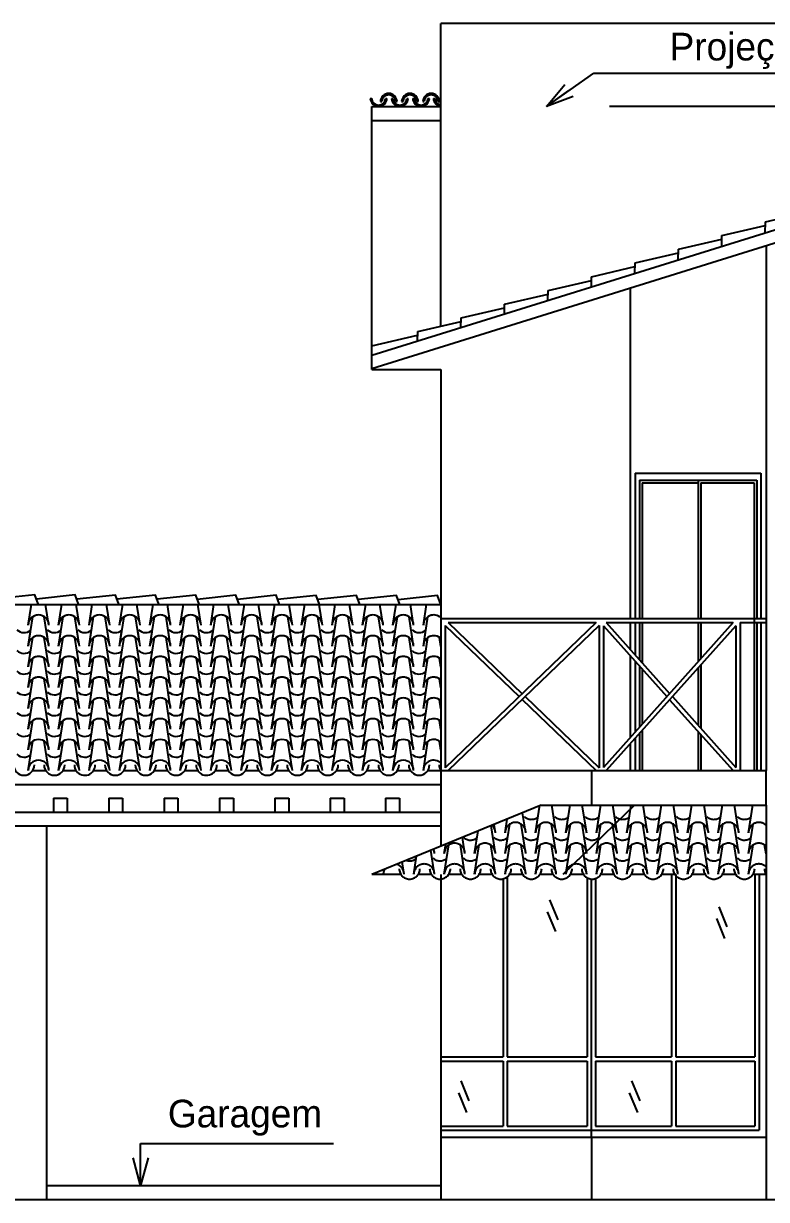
# Model space of a CAD drawing. Header units: millimetres. Extents: x 237 to 339, y 16 to 52.
# Drawn here: x 268.83 to 274.2, y 42.47 to 50.97 of the extents above; entities that cross this region are included whole.
import ezdxf

# ---------------------------------------------------------------- set-up
doc = ezdxf.new("R2010")
doc.units = ezdxf.units.MM
doc.header["$LTSCALE"] = 0.6
doc.header["$MEASUREMENT"] = 0
doc.linetypes.add('HIDDEN', pattern=[9.525, 6.35, -3.175])
for name, color, linetype in [('0.1', 1, 'Continuous'), ('0.3', 3, 'Continuous'), ('0.4', 4, 'Continuous'), ('02', 2, 'Continuous'), ('1', 1, 'Continuous'), ('AR-ALV', 5, 'Continuous'), ('AR-ALV-BXA', 1, 'Continuous'), ('AR-PRJ', 1, 'HIDDEN'), ('COBERTURA', 32, 'Continuous')]:
    doc.layers.add(name, color=color, linetype=linetype)
doc.styles.add('stylUS BT', font='stylu.ttf', dxfattribs={"width": 1.5})
doc.dimstyles.new('ARQ_100 1', dxfattribs={"dimtxt": 0.125, "dimasz": 0.2, "dimexe": 0.1, "dimexo": 0.1, "dimgap": 0.1, "dimtad": 1, "dimzin": 6, "dimtxsty": 'stylUS BT', "dimblk1": 'DOTSMALL', "dimblk2": 'DOTSMALL', "dimsah": 1, "dimcen": 0.09, "dimdle": 0.1, "dimclrd": 256, "dimclre": 256, "dimclrt": 2, "dimaunit": 1, "dimadec": 0, "dimazin": 0, "dimtfac": 1, "dimtmove": 2, "dimatfit": 3, "dimldrblk": 'OPEN30', "dimfxl": 1, "dimtolj": 1, "dimtzin": 0, "dimarcsym": 0})

# ---------------------------------------------------------------- blocks, each defined once
blk = doc.blocks.new('_DOTSMALL')
at = {"color": 0, "linetype": 'ByBlock', "const_width": 0.5}
blk.add_lwpolyline([(-0.0625, 0, 1), (0.0625, 0, 1)], format="xyb", close=True, dxfattribs=at)
blk = doc.blocks.new('_Open30')
at = {"layer": 'AR-ALV', "color": 0, "lineweight": -2}
for p, q in [((-1, 0.268), (0, 0)), ((0, 0), (-1, -0.268)), ((0, 0), (-1, 0))]:
    blk.add_line(p, q, dxfattribs=at)

msp = doc.modelspace()

# ---------------------------------------------------------------- linework, layer by layer
at = {"layer": '0.1', "lineweight": -3}
for p, q in [((264.0219, 46.7703), (271.8426, 46.7703)), ((268.8924, 45.5706), (268.9865, 45.5706)), ((269.1123, 45.5706), (269.2064, 45.5706)), ((269.3322, 45.5706), (269.4263, 45.5706)), ((269.5521, 45.5706), (269.6462, 45.5706)), ((269.772, 45.5706), (269.8662, 45.5706)), ((269.992, 45.5706), (270.0861, 45.5706)), ((270.2119, 45.5706), (270.306, 45.5706)), ((270.4318, 45.5706), (270.5259, 45.5706)), ((270.6517, 45.5706), (270.743, 45.5706)), ((270.8687, 45.5706), (270.9629, 45.5706)), ((271.0887, 45.5706), (271.1828, 45.5706)), ((271.3086, 45.5706), (271.4027, 45.5706)), ((271.5285, 45.5706), (271.6226, 45.5706)), ((271.7484, 45.5706), (271.8426, 45.5706)), ((264.0219, 45.4706), (271.8426, 45.4706))]:
    msp.add_line(p, q, dxfattribs=at)
at = {"layer": '0.3', "lineweight": -3}
for p, q in [((277.4426, 50.3751), (271.3426, 48.4751)), ((271.3426, 48.4706), (271.3426, 48.5706)), ((271.3426, 48.4706), (271.8426, 48.4706)), ((271.8426, 48.4706), (271.8426, 46.6706)), ((271.8426, 46.6706), (271.8426, 45.4706)), ((271.8426, 45.5706), (271.8426, 45.0245)), ((272.9305, 45.5706), (272.9305, 45.3206)), ((274.1926, 45.3206), (274.1926, 45.5706)), ((269.0426, 45.3706), (269.0426, 45.2706)), ((269.0426, 45.3706), (269.1426, 45.3706)), ((269.1426, 45.3706), (269.1426, 45.2706)), ((269.4426, 45.3706), (269.4426, 45.2706)), ((269.4426, 45.3706), (269.5426, 45.3706)), ((269.5426, 45.3706), (269.5426, 45.2706)), ((269.8426, 45.3706), (269.8426, 45.2706)), ((269.8426, 45.3706), (269.9426, 45.3706)), ((269.9426, 45.3706), (269.9426, 45.2706)), ((270.2426, 45.3706), (270.2426, 45.2706)), ((270.2426, 45.3706), (270.3426, 45.3706)), ((270.3426, 45.3706), (270.3426, 45.2706)), ((270.6426, 45.3706), (270.6426, 45.2706)), ((270.6426, 45.3706), (270.7426, 45.3706)), ((270.7426, 45.3706), (270.7426, 45.2706)), ((271.0426, 45.3706), (271.0426, 45.2706)), ((271.0426, 45.3706), (271.1426, 45.3706)), ((271.1426, 45.3706), (271.1426, 45.2706)), ((271.4426, 45.3706), (271.4426, 45.2706)), ((271.4426, 45.3706), (271.5426, 45.3706)), ((271.5426, 45.3706), (271.5426, 45.2706)), ((274.1926, 45.3206), (274.1926, 44.8206)), ((269.0426, 45.2706), (269.1426, 45.2706)), ((269.4426, 45.2706), (269.5426, 45.2706)), ((269.8426, 45.2706), (269.9426, 45.2706)), ((270.2426, 45.2706), (270.3426, 45.2706)), ((270.6426, 45.2706), (270.7426, 45.2706)), ((271.0426, 45.2706), (271.1426, 45.2706)), ((271.4426, 45.2706), (271.5426, 45.2706)), ((271.8426, 44.8206), (271.8426, 42.4706)), ((274.1926, 44.8206), (274.1926, 42.9206)), ((272.9305, 42.9206), (272.9305, 42.4706)), ((274.1926, 42.9206), (274.1926, 42.4706))]:
    msp.add_line(p, q, dxfattribs=at)
at = {"layer": '0.4', "lineweight": -3}
msp.add_line((262.3719, 42.4706), (275.8882, 42.4706), dxfattribs=at)
at = {"layer": '02', "lineweight": -3}
for p, q in [((274.1926, 49.3628), (274.1926, 45.5706)), ((271.8426, 46.6706), (274.1926, 46.6706)), ((272.966, 46.6406), (271.8726, 45.5914)), ((271.8726, 46.6198), (271.8726, 45.5914)), ((271.8726, 46.6198), (272.4085, 46.1056)), ((271.8943, 46.6406), (272.966, 46.6406)), ((271.8943, 46.6406), (272.4301, 46.1264)), ((272.9876, 46.6198), (271.8943, 45.5706)), ((272.9876, 46.6198), (272.9876, 45.5914)), ((273.9545, 46.6406), (273.0176, 45.5931)), ((273.0176, 46.6181), (273.0176, 45.5931)), ((273.0176, 46.6181), (273.476, 46.1056)), ((273.0378, 46.6406), (273.9545, 46.6406)), ((273.0378, 46.6406), (273.4961, 46.1281)), ((273.9746, 46.6181), (273.0378, 45.5706)), ((273.2102, 46.6406), (273.2102, 46.4477)), ((273.9746, 46.6181), (273.9746, 45.5931)), ((274.0046, 46.6406), (274.0046, 45.5706)), ((274.0046, 46.6406), (274.1926, 46.6406)), ((273.2102, 46.4027), (273.2102, 45.8084)), ((272.4301, 46.0848), (272.966, 45.5706)), ((272.4518, 46.1056), (272.9876, 45.5914)), ((273.4961, 46.0831), (273.9545, 45.5706)), ((273.5162, 46.1056), (273.9746, 45.5931)), ((273.2102, 45.7634), (273.2102, 45.5706)), ((271.8426, 45.5706), (274.1926, 45.5706)), ((271.8426, 45.5706), (274.1926, 45.5706)), ((272.5684, 45.3206), (271.3426, 44.8206)), ((272.5684, 45.3206), (274.1926, 45.3206)), ((273.2426, 45.3206), (272.7234, 44.8206)), ((265.6426, 45.2706), (271.8426, 45.2706)), ((265.8426, 45.1706), (271.8426, 45.1706)), ((268.9926, 45.1706), (268.9926, 42.4706)), ((271.5537, 44.8206), (271.3426, 44.8206)), ((271.7736, 44.8206), (271.6792, 44.8206)), ((271.9935, 44.8206), (271.8992, 44.8206)), ((272.2134, 44.8206), (272.1191, 44.8206)), ((272.4333, 44.8206), (272.339, 44.8206)), ((272.6533, 44.8206), (272.5589, 44.8206)), ((272.8732, 44.8206), (272.7788, 44.8206)), ((273.0931, 44.8206), (272.9987, 44.8206)), ((273.313, 44.8206), (273.2186, 44.8206)), ((273.5395, 44.8206), (273.4385, 44.8206)), ((273.7528, 44.8206), (273.6584, 44.8206)), ((273.9727, 44.8206), (273.8784, 44.8206)), ((274.1926, 44.8206), (274.0983, 44.8206)), ((274.1426, 44.8206), (274.1426, 42.9706)), ((272.9305, 42.9206), (272.9305, 44.7868)), ((271.8426, 42.9706), (274.1426, 42.9706)), ((271.8426, 42.9206), (274.1926, 42.9206))]:
    msp.add_line(p, q, dxfattribs=at)
at = {"layer": '1', "lineweight": -3}
for p, q in [((272.3224, 44.8025), (272.3224, 43.5006)), ((272.9005, 44.7955), (272.9005, 43.5006)), ((273.5095, 44.8206), (273.5095, 43.5006)), ((273.5395, 44.8206), (273.5395, 43.5006)), ((274.1126, 44.8206), (274.1126, 43.5006)), ((272.2924, 44.7884), (272.2924, 43.5006)), ((272.9605, 44.7907), (272.9605, 43.5006)), ((271.8426, 43.5006), (272.2924, 43.5006)), ((271.8426, 43.4706), (272.2924, 43.4706)), ((272.2924, 43.4706), (272.2924, 43.0006)), ((272.3224, 43.5006), (272.9005, 43.5006)), ((272.3224, 43.4706), (272.9005, 43.4706)), ((272.3224, 43.4706), (272.3224, 43.0006)), ((272.9005, 43.4706), (272.9005, 43.0006)), ((272.9605, 43.5006), (273.5095, 43.5006)), ((272.9605, 43.4706), (272.9605, 43.0006)), ((272.9605, 43.4706), (273.5095, 43.4706)), ((273.5095, 43.4706), (273.5095, 43.0006)), ((273.5395, 43.5006), (274.1126, 43.5006)), ((273.5395, 43.4706), (274.1126, 43.4706)), ((273.5395, 43.4706), (273.5395, 43.0006)), ((274.1126, 43.4706), (274.1126, 43.0006)), ((271.8426, 43.0006), (272.2924, 43.0006)), ((272.3224, 43.0006), (272.9005, 43.0006)), ((272.9605, 43.0006), (273.5095, 43.0006)), ((273.5395, 43.0006), (274.1126, 43.0006))]:
    msp.add_line(p, q, dxfattribs=at)
at = {"layer": 'AR-ALV-BXA', "lineweight": -3}
for p, q in [((271.8426, 48.7826), (271.8426, 50.9706)), ((277.4135, 50.9706), (271.8426, 50.9706)), ((271.3426, 48.5706), (271.3426, 50.3706)), ((271.3426, 50.2706), (271.8426, 50.2706)), ((273.2102, 49.0568), (273.2102, 46.6706)), ((273.2472, 47.7206), (273.2472, 46.6706)), ((273.2472, 47.7206), (274.1557, 47.7206)), ((274.1557, 47.7206), (274.1557, 46.6706)), ((273.2772, 47.6706), (273.2772, 46.6706)), ((273.2772, 47.6706), (274.1257, 47.6706)), ((273.2972, 47.6506), (273.7014, 47.6506)), ((273.2972, 47.6506), (273.2972, 46.6706)), ((273.7014, 47.6706), (273.7014, 46.6706)), ((273.7214, 47.6506), (273.7214, 46.6706)), ((273.7214, 47.6506), (274.1057, 47.6506)), ((274.1057, 47.6506), (274.1057, 45.5706)), ((274.1257, 47.6706), (274.1257, 46.6706)), ((274.1926, 46.6706), (274.1926, 45.5706)), ((273.2472, 46.6406), (273.2472, 46.4064)), ((273.2772, 46.6406), (273.2772, 46.3729)), ((273.2972, 46.6406), (273.2972, 46.3505)), ((273.7014, 46.6406), (273.7014, 46.3576)), ((273.7214, 46.6406), (273.7214, 46.38)), ((274.1257, 46.6406), (274.1257, 45.5706)), ((274.1557, 46.6406), (274.1557, 45.5706)), ((273.2472, 46.3614), (273.2472, 45.8497)), ((273.2772, 46.3279), (273.2772, 45.8833)), ((273.7214, 46.335), (273.7214, 45.8761)), ((273.2972, 46.3055), (273.2972, 45.9056)), ((273.7014, 46.3126), (273.7014, 45.8985)), ((273.2772, 45.8383), (273.2772, 45.5706)), ((273.2972, 45.8606), (273.2972, 45.5706)), ((273.7014, 45.8535), (273.7014, 45.5706)), ((273.7214, 45.8311), (273.7214, 45.5706)), ((273.2472, 45.8047), (273.2472, 45.5706)), ((272.6284, 44.6356), (272.6878, 44.4916)), ((272.6114, 44.5509), (272.6708, 44.4069)), ((273.8506, 44.5853), (273.91, 44.4413)), ((273.8336, 44.5006), (273.893, 44.3566)), ((271.9858, 43.3272), (272.0452, 43.1832)), ((273.2206, 43.3272), (273.28, 43.1832)), ((271.9689, 43.2424), (272.0283, 43.0984)), ((273.2036, 43.2424), (273.263, 43.0984)), ((268.9926, 42.5706), (271.8426, 42.5706))]:
    msp.add_line(p, q, dxfattribs=at)
at = {"layer": 'AR-PRJ', "lineweight": -3}
for p, q in [((276.8722, 50.3706), (271.8426, 50.3706)), ((272.5264, 45.1208), (272.5579, 45.3206)), ((272.6764, 45.1208), (272.645, 45.3206)), ((272.7463, 45.1208), (272.7778, 45.3206)), ((272.8963, 45.1208), (272.8649, 45.3206)), ((272.9662, 45.1208), (272.9977, 45.3206)), ((273.1162, 45.1208), (273.0848, 45.3206)), ((273.1861, 45.1208), (273.2176, 45.3206)), ((273.3361, 45.1208), (273.3047, 45.3206)), ((273.4061, 45.1208), (273.4375, 45.3206)), ((273.5561, 45.1208), (273.5246, 45.3206)), ((273.626, 45.1208), (273.6574, 45.3206)), ((273.776, 45.1208), (273.7445, 45.3206)), ((273.8459, 45.1208), (273.8773, 45.3206)), ((273.9959, 45.1208), (273.9644, 45.3206)), ((274.0658, 45.1208), (274.0972, 45.3206)), ((272.3065, 45.1208), (272.3221, 45.2201)), ((272.4565, 45.1208), (272.4337, 45.2656)), ((272.2366, 44.9708), (272.2049, 45.1723)), ((272.2366, 45.1208), (272.2271, 45.1813)), ((272.3065, 44.9708), (272.3399, 45.1832)), ((272.4565, 44.9708), (272.4231, 45.1832)), ((272.5264, 44.9708), (272.5598, 45.1832)), ((272.6764, 44.9708), (272.643, 45.1832)), ((272.7463, 44.9708), (272.7798, 45.1832)), ((272.8963, 44.9708), (272.8629, 45.1832)), ((272.9662, 44.9708), (272.9997, 45.1832)), ((273.1162, 44.9708), (273.0828, 45.1832)), ((273.1861, 44.9708), (273.2196, 45.1832)), ((273.3361, 44.9708), (273.3027, 45.1832)), ((273.4061, 44.9708), (273.4395, 45.1832)), ((273.5561, 44.9708), (273.5226, 45.1832)), ((273.626, 44.9708), (273.6594, 45.1832)), ((273.776, 44.9708), (273.7425, 45.1832)), ((273.8459, 44.9708), (273.8793, 45.1832)), ((273.9959, 44.9708), (273.9624, 45.1832)), ((274.0658, 44.9708), (274.0992, 45.1832)), ((272.0167, 44.9708), (271.9982, 45.088)), ((272.0866, 44.9708), (272.1124, 45.1345)), ((272.0866, 45.1208), (272.0871, 45.1242)), ((271.7968, 44.8208), (271.7694, 44.9946)), ((271.7968, 44.9708), (271.7916, 45.0037)), ((271.8667, 44.9708), (271.8774, 45.0387)), ((271.8667, 44.8208), (271.9001, 45.0332)), ((272.0167, 44.8208), (271.9832, 45.0332)), ((272.0866, 44.8208), (272.12, 45.0332)), ((272.2366, 44.8208), (272.2032, 45.0332)), ((272.3065, 44.8208), (272.3399, 45.0332)), ((272.4565, 44.8208), (272.4231, 45.0332)), ((272.5264, 44.8208), (272.5598, 45.0332)), ((272.6764, 44.8208), (272.643, 45.0332)), ((272.7463, 44.8208), (272.7798, 45.0332)), ((272.8963, 44.8208), (272.8629, 45.0332)), ((272.9662, 44.8208), (272.9997, 45.0332)), ((273.1162, 44.8208), (273.0828, 45.0332)), ((273.1861, 44.8208), (273.2196, 45.0332)), ((273.3361, 44.8208), (273.3027, 45.0332)), ((273.4061, 44.8208), (273.4395, 45.0332)), ((273.5561, 44.8208), (273.5226, 45.0332)), ((273.626, 44.8208), (273.6594, 45.0332)), ((273.776, 44.8208), (273.7425, 45.0332)), ((273.8459, 44.8208), (273.8793, 45.0332)), ((273.9959, 44.8208), (273.9624, 45.0332)), ((274.0658, 44.8208), (274.0992, 45.0332)), ((274.1926, 44.9679), (274.1824, 45.0332)), ((271.5769, 44.8208), (271.5627, 44.9103)), ((271.6468, 44.8208), (271.6676, 44.9531)), ((271.4269, 44.8208), (271.4326, 44.8573)), ((271.6794, 44.8208), (271.7735, 44.8208)), ((271.8993, 44.8208), (271.9934, 44.8208)), ((271.8993, 44.8208), (271.9934, 44.8208)), ((272.1192, 44.8208), (272.2133, 44.8208)), ((272.3391, 44.8208), (272.4332, 44.8208)), ((272.559, 44.8208), (272.6531, 44.8208)), ((272.7789, 44.8208), (272.873, 44.8208)), ((272.7789, 44.8208), (272.873, 44.8208)), ((272.9988, 44.8208), (273.093, 44.8208)), ((273.2187, 44.8208), (273.3129, 44.8208)), ((273.4387, 44.8208), (273.5328, 44.8208)), ((273.6586, 44.8208), (273.7527, 44.8208)), ((273.8785, 44.8208), (273.9726, 44.8208)), ((274.0984, 44.8208), (274.1926, 44.8208))]:
    msp.add_line(p, q, dxfattribs=at)
for centre, start, end in [((272.4961, 45.2932), 226.53687, 310.20813), ((272.716, 45.2932), 226.53687, 310.20813), ((272.9359, 45.2932), 226.53687, 310.20813), ((273.1558, 45.2932), 226.53687, 310.20813), ((273.3758, 45.2932), 226.53687, 310.20813), ((273.5957, 45.2932), 226.53687, 310.20813), ((273.8156, 45.2932), 226.53687, 310.20813), ((274.0355, 45.2932), 226.53687, 310.20813), ((272.1616, 45.1208), 0, 46.89717), ((272.3815, 45.1208), 0, 180), ((272.6014, 45.1208), 0, 180), ((272.8213, 45.1208), 0, 180), ((273.0412, 45.1208), 0, 180), ((273.2611, 45.1208), 0, 180), ((273.4811, 45.1208), 0, 180), ((273.701, 45.1208), 0, 180), ((273.9209, 45.1208), 0, 180), ((274.1408, 45.1208), 46.2697, 180), ((272.0563, 45.1432), 226.53687, 310.20813), ((272.1616, 45.1208), 177.48328, 180), ((272.2762, 45.1432), 226.53687, 310.20813), ((272.4961, 45.1432), 226.53687, 310.20813), ((272.716, 45.1432), 226.53687, 310.20813), ((272.9359, 45.1432), 226.53687, 310.20813), ((273.1558, 45.1432), 226.53687, 310.20813), ((273.3758, 45.1432), 226.53687, 310.20813), ((273.5957, 45.1432), 226.53687, 310.20813), ((273.8156, 45.1432), 226.53687, 310.20813), ((274.0355, 45.1432), 226.53687, 310.20813), ((271.7218, 44.9708), 0, 25.34316), ((271.9417, 44.9708), 0, 180), ((272.1616, 44.9708), 0, 180), ((272.3815, 44.9708), 0, 180), ((272.6014, 44.9708), 0, 180), ((272.8213, 44.9708), 0, 180), ((273.0412, 44.9708), 0, 180), ((273.2611, 44.9708), 0, 180), ((273.4811, 44.9708), 0, 180), ((273.701, 44.9708), 0, 180), ((273.9209, 44.9708), 0, 180), ((274.1408, 44.9708), 46.2697, 180), ((271.5019, 44.8208), 0, 75.26769), ((271.6165, 44.9932), 250.98113, 310.20813), ((271.7218, 44.8208), 0, 180), ((271.8364, 44.9932), 226.53687, 310.20813), ((271.9417, 44.8208), 0, 180), ((272.0563, 44.9932), 226.53687, 310.20813), ((272.1616, 44.8208), 0, 180), ((272.2762, 44.9932), 226.53687, 310.20813), ((272.3815, 44.8208), 0, 180), ((272.4961, 44.9932), 226.53687, 310.20813), ((272.6014, 44.8208), 0, 180), ((272.716, 44.9932), 226.53687, 310.20813), ((272.8213, 44.8208), 0, 180), ((272.9359, 44.9932), 226.53687, 310.20813), ((273.0412, 44.8208), 0, 180), ((273.1558, 44.9932), 226.53687, 310.20813), ((273.2611, 44.8208), 0, 180), ((273.3758, 44.9932), 226.53687, 310.20813), ((273.4811, 44.8208), 0, 180), ((273.5957, 44.9932), 226.53687, 310.20813), ((273.701, 44.8208), 0, 180), ((273.8156, 44.9932), 226.53687, 310.20813), ((273.9209, 44.8208), 0, 180), ((274.0355, 44.9932), 226.53687, 310.20813), ((274.1408, 44.8208), 46.2697, 180), ((271.5019, 44.8208), 149.11277, 180.14516), ((271.6165, 44.8616), 180, 0), ((271.8364, 44.8616), 180, 0), ((272.0563, 44.8616), 180, 0), ((272.2762, 44.8616), 180, 0), ((272.4961, 44.8616), 180, 0), ((272.716, 44.8616), 180, 0), ((272.9359, 44.8616), 180, 0), ((273.1558, 44.8616), 180, 0), ((273.3758, 44.8616), 180, 0), ((273.5957, 44.8616), 180, 0), ((273.8156, 44.8616), 180, 0), ((274.0355, 44.8616), 180, 0), ((274.2554, 44.8616), 180, 213.17574)]:
    msp.add_arc(centre, 0.075, start, end, dxfattribs=at)
at = {"layer": 'COBERTURA', "lineweight": -3}
for p, q in [((271.3325, 50.4294), (271.3425, 50.4294)), ((277.4426, 50.4706), (271.3426, 48.5706)), ((271.4057, 50.406), (271.4157, 50.406)), ((271.4425, 50.4296), (271.4525, 50.4296)), ((271.4859, 50.4294), (271.4959, 50.4294)), ((271.5157, 50.4058), (271.5257, 50.4058)), ((271.559, 50.406), (271.569, 50.406)), ((271.5959, 50.4296), (271.6059, 50.4296)), ((271.6392, 50.4294), (271.6492, 50.4294)), ((271.669, 50.4058), (271.679, 50.4058)), ((271.7123, 50.406), (271.7223, 50.406)), ((271.7492, 50.4296), (271.7592, 50.4296)), ((271.7892, 50.4294), (271.7992, 50.4294)), ((271.8223, 50.4058), (271.8323, 50.4058)), ((271.3426, 50.3706), (271.8426, 50.3706)), ((274.1879, 49.5371), (274.5016, 49.6101)), ((273.8738, 49.4379), (274.1875, 49.5109)), ((274.1866, 49.4564), (274.1879, 49.5371)), ((273.5597, 49.3387), (273.8734, 49.4117)), ((273.8725, 49.3586), (273.8738, 49.4379)), ((273.2456, 49.2396), (273.5593, 49.3125)), ((273.5584, 49.2607), (273.5597, 49.3387)), ((273.2443, 49.1629), (273.2456, 49.2396)), ((273.5585, 49.2689), (273.5585, 49.2689)), ((272.9303, 49.0705), (272.9315, 49.1404)), ((272.9315, 49.1404), (273.2452, 49.2133)), ((272.6174, 49.0412), (272.9311, 49.1142)), ((272.9303, 49.0705), (272.9303, 49.0705)), ((272.3033, 48.942), (272.617, 49.015)), ((272.6162, 48.9713), (272.6174, 49.0412)), ((271.9892, 48.8428), (272.3029, 48.9158)), ((272.3021, 48.8721), (272.3033, 48.942)), ((271.6751, 48.7436), (271.9888, 48.8166)), ((271.988, 48.7729), (271.9892, 48.8428)), ((272.3021, 48.8721), (272.3021, 48.8721)), ((271.3438, 48.6404), (271.6747, 48.7174)), ((271.6739, 48.6738), (271.6751, 48.7436)), ((271.3426, 48.5706), (271.3438, 48.6404)), ((271.6739, 48.6738), (271.6739, 48.6738)), ((271.3426, 48.5706), (271.3426, 48.5706)), ((268.8598, 46.6206), (268.8834, 46.7703)), ((269.0098, 46.6206), (268.9862, 46.7703)), ((269.0797, 46.6206), (269.1033, 46.7703)), ((269.2297, 46.6206), (269.2061, 46.7703)), ((269.2996, 46.6206), (269.3232, 46.7703)), ((269.4496, 46.6206), (269.426, 46.7703)), ((269.5195, 46.6206), (269.5431, 46.7703)), ((269.6695, 46.6206), (269.646, 46.7703)), ((269.7394, 46.6206), (269.763, 46.7703)), ((269.8894, 46.6206), (269.8659, 46.7703)), ((269.9594, 46.6206), (269.9829, 46.7703)), ((270.1094, 46.6206), (270.0858, 46.7703)), ((270.1793, 46.6206), (270.2028, 46.7703)), ((270.3293, 46.6206), (270.3057, 46.7703)), ((270.3992, 46.6206), (270.4227, 46.7703)), ((270.5492, 46.6206), (270.5256, 46.7703)), ((270.6191, 46.6206), (270.6427, 46.7703)), ((270.7691, 46.6206), (270.7455, 46.7703)), ((270.8361, 46.6206), (270.8597, 46.7703)), ((270.9861, 46.6206), (270.9626, 46.7703)), ((271.0561, 46.6206), (271.0796, 46.7703)), ((271.2061, 46.6206), (271.1825, 46.7703)), ((271.276, 46.6206), (271.2995, 46.7703)), ((271.426, 46.6206), (271.4024, 46.7703)), ((271.4959, 46.6206), (271.5194, 46.7703)), ((271.6459, 46.6206), (271.6223, 46.7703)), ((271.7158, 46.6206), (271.7394, 46.7703)), ((268.8598, 46.4706), (268.8932, 46.683)), ((269.0098, 46.4706), (268.9764, 46.683)), ((269.0797, 46.4706), (269.1131, 46.683)), ((269.2297, 46.4706), (269.1963, 46.683)), ((269.2996, 46.4706), (269.333, 46.683)), ((269.4496, 46.4706), (269.4162, 46.683)), ((269.5195, 46.4706), (269.553, 46.683)), ((269.6695, 46.4706), (269.6361, 46.683)), ((269.7394, 46.4706), (269.7729, 46.683)), ((269.8894, 46.4706), (269.856, 46.683)), ((269.9594, 46.4706), (269.9928, 46.683)), ((270.1094, 46.4706), (270.0759, 46.683)), ((270.1793, 46.4706), (270.2127, 46.683)), ((270.3293, 46.4706), (270.2958, 46.683)), ((270.3992, 46.4706), (270.4326, 46.683)), ((270.5492, 46.4706), (270.5157, 46.683)), ((270.6191, 46.4706), (270.6525, 46.683)), ((270.7691, 46.4706), (270.7357, 46.683)), ((270.8361, 46.4706), (270.8696, 46.683)), ((270.9861, 46.4706), (270.9527, 46.683)), ((271.0561, 46.4706), (271.0895, 46.683)), ((271.2061, 46.4706), (271.1726, 46.683)), ((271.276, 46.4706), (271.3094, 46.683)), ((271.426, 46.4706), (271.3925, 46.683)), ((271.4959, 46.4706), (271.5293, 46.683)), ((271.6459, 46.4706), (271.6124, 46.683)), ((271.7158, 46.4706), (271.7492, 46.683)), ((268.8598, 46.4706), (268.8755, 46.5706)), ((268.8598, 46.3206), (268.8932, 46.533)), ((269.0098, 46.3206), (268.9764, 46.533)), ((269.0098, 46.4706), (268.9941, 46.5706)), ((269.0797, 46.4706), (269.0954, 46.5706)), ((269.0797, 46.3206), (269.1131, 46.533)), ((269.2297, 46.3206), (269.1963, 46.533)), ((269.2297, 46.4706), (269.214, 46.5706)), ((269.2996, 46.4706), (269.3154, 46.5706)), ((269.2996, 46.3206), (269.333, 46.533)), ((269.4496, 46.3206), (269.4162, 46.533)), ((269.4496, 46.4706), (269.4339, 46.5706)), ((269.5195, 46.4706), (269.5353, 46.5706)), ((269.5195, 46.3206), (269.553, 46.533)), ((269.6695, 46.3206), (269.6361, 46.533)), ((269.6695, 46.4706), (269.6538, 46.5706)), ((269.7394, 46.4706), (269.7552, 46.5706)), ((269.7394, 46.3206), (269.7729, 46.533)), ((269.8894, 46.3206), (269.856, 46.533)), ((269.8894, 46.4706), (269.8737, 46.5706)), ((269.9594, 46.4706), (269.9751, 46.5706)), ((269.9594, 46.3206), (269.9928, 46.533)), ((270.1094, 46.3206), (270.0759, 46.533)), ((270.1094, 46.4706), (270.0936, 46.5706)), ((270.1793, 46.4706), (270.195, 46.5706)), ((270.1793, 46.3206), (270.2127, 46.533)), ((270.3293, 46.3206), (270.2958, 46.533)), ((270.3293, 46.4706), (270.3135, 46.5706)), ((270.3992, 46.4706), (270.4149, 46.5706)), ((270.3992, 46.3206), (270.4326, 46.533)), ((270.5492, 46.3206), (270.5157, 46.533)), ((270.5492, 46.4706), (270.5334, 46.5706)), ((270.6191, 46.4706), (270.6348, 46.5706)), ((270.6191, 46.3206), (270.6525, 46.533)), ((270.7691, 46.3206), (270.7357, 46.533)), ((270.7691, 46.4706), (270.7533, 46.5706)), ((270.8361, 46.4706), (270.8519, 46.5706)), ((270.8361, 46.3206), (270.8696, 46.533)), ((270.9861, 46.3206), (270.9527, 46.533)), ((270.9861, 46.4706), (270.9704, 46.5706)), ((271.0561, 46.4706), (271.0718, 46.5706)), ((271.0561, 46.3206), (271.0895, 46.533)), ((271.2061, 46.3206), (271.1726, 46.533)), ((271.2061, 46.4706), (271.1903, 46.5706)), ((271.276, 46.4706), (271.2917, 46.5706)), ((271.276, 46.3206), (271.3094, 46.533)), ((271.426, 46.3206), (271.3925, 46.533)), ((271.426, 46.4706), (271.4102, 46.5706)), ((271.4959, 46.4706), (271.5116, 46.5706)), ((271.4959, 46.3206), (271.5293, 46.533)), ((271.6459, 46.3206), (271.6124, 46.533)), ((271.6459, 46.4706), (271.6301, 46.5706)), ((271.7158, 46.4706), (271.7315, 46.5706)), ((271.7158, 46.3206), (271.7492, 46.533)), ((271.8426, 46.4677), (271.8324, 46.533)), ((268.8598, 46.1706), (268.8932, 46.383)), ((269.0098, 46.1706), (268.9764, 46.383)), ((269.0797, 46.1706), (269.1131, 46.383)), ((269.2297, 46.1706), (269.1963, 46.383)), ((269.2996, 46.1706), (269.333, 46.383)), ((269.4496, 46.1706), (269.4162, 46.383)), ((269.5195, 46.1706), (269.553, 46.383)), ((269.6695, 46.1706), (269.6361, 46.383)), ((269.7394, 46.1706), (269.7729, 46.383)), ((269.8894, 46.1706), (269.856, 46.383)), ((269.9594, 46.1706), (269.9928, 46.383)), ((270.1094, 46.1706), (270.0759, 46.383)), ((270.1793, 46.1706), (270.2127, 46.383)), ((270.3293, 46.1706), (270.2958, 46.383)), ((270.3992, 46.1706), (270.4326, 46.383)), ((270.5492, 46.1706), (270.5157, 46.383)), ((270.6191, 46.1706), (270.6525, 46.383)), ((270.7691, 46.1706), (270.7357, 46.383)), ((270.8361, 46.1706), (270.8696, 46.383)), ((270.9861, 46.1706), (270.9527, 46.383)), ((271.0561, 46.1706), (271.0895, 46.383)), ((271.2061, 46.1706), (271.1726, 46.383)), ((271.276, 46.1706), (271.3094, 46.383)), ((271.426, 46.1706), (271.3925, 46.383)), ((271.4959, 46.1706), (271.5293, 46.383)), ((271.6459, 46.1706), (271.6124, 46.383)), ((271.7158, 46.1706), (271.7492, 46.383)), ((271.8426, 46.3177), (271.8324, 46.383)), ((268.8598, 46.0206), (268.8932, 46.233)), ((269.0098, 46.0206), (268.9764, 46.233)), ((269.0797, 46.0206), (269.1131, 46.233)), ((269.2297, 46.0206), (269.1963, 46.233)), ((269.2996, 46.0206), (269.333, 46.233)), ((269.4496, 46.0206), (269.4162, 46.233)), ((269.5195, 46.0206), (269.553, 46.233)), ((269.6695, 46.0206), (269.6361, 46.233)), ((269.7394, 46.0206), (269.7729, 46.233)), ((269.8894, 46.0206), (269.856, 46.233)), ((269.9594, 46.0206), (269.9928, 46.233)), ((270.1094, 46.0206), (270.0759, 46.233)), ((270.1793, 46.0206), (270.2127, 46.233)), ((270.3293, 46.0206), (270.2958, 46.233)), ((270.3992, 46.0206), (270.4326, 46.233)), ((270.5492, 46.0206), (270.5157, 46.233)), ((270.6191, 46.0206), (270.6525, 46.233)), ((270.7691, 46.0206), (270.7357, 46.233)), ((270.8361, 46.0206), (270.8696, 46.233)), ((270.9861, 46.0206), (270.9527, 46.233)), ((271.0561, 46.0206), (271.0895, 46.233)), ((271.2061, 46.0206), (271.1726, 46.233)), ((271.276, 46.0206), (271.3094, 46.233)), ((271.426, 46.0206), (271.3925, 46.233)), ((271.4959, 46.0206), (271.5293, 46.233)), ((271.6459, 46.0206), (271.6124, 46.233)), ((271.7158, 46.0206), (271.7492, 46.233)), ((271.8426, 46.1677), (271.8324, 46.233)), ((268.8598, 45.8706), (268.8932, 46.083)), ((269.0098, 45.8706), (268.9764, 46.083)), ((269.0797, 45.8706), (269.1131, 46.083)), ((269.2297, 45.8706), (269.1963, 46.083)), ((269.2996, 45.8706), (269.333, 46.083)), ((269.4496, 45.8706), (269.4162, 46.083)), ((269.5195, 45.8706), (269.553, 46.083)), ((269.6695, 45.8706), (269.6361, 46.083)), ((269.7394, 45.8706), (269.7729, 46.083)), ((269.8894, 45.8706), (269.856, 46.083)), ((269.9594, 45.8706), (269.9928, 46.083)), ((270.1094, 45.8706), (270.0759, 46.083)), ((270.1793, 45.8706), (270.2127, 46.083)), ((270.3293, 45.8706), (270.2958, 46.083)), ((270.3992, 45.8706), (270.4326, 46.083)), ((270.5492, 45.8706), (270.5157, 46.083)), ((270.6191, 45.8706), (270.6525, 46.083)), ((270.7691, 45.8706), (270.7357, 46.083)), ((270.8361, 45.8706), (270.8696, 46.083)), ((270.9861, 45.8706), (270.9527, 46.083)), ((271.0561, 45.8706), (271.0895, 46.083)), ((271.2061, 45.8706), (271.1726, 46.083)), ((271.276, 45.8706), (271.3094, 46.083)), ((271.426, 45.8706), (271.3925, 46.083)), ((271.4959, 45.8706), (271.5293, 46.083)), ((271.6459, 45.8706), (271.6124, 46.083)), ((271.7158, 45.8706), (271.7492, 46.083)), ((271.8426, 46.0177), (271.8324, 46.083)), ((268.8598, 45.7206), (268.8932, 45.933)), ((269.0098, 45.7206), (268.9764, 45.933)), ((269.0797, 45.7206), (269.1131, 45.933)), ((269.2297, 45.7206), (269.1963, 45.933)), ((269.2996, 45.7206), (269.333, 45.933)), ((269.4496, 45.7206), (269.4162, 45.933)), ((269.5195, 45.7206), (269.553, 45.933)), ((269.6695, 45.7206), (269.6361, 45.933)), ((269.7394, 45.7206), (269.7729, 45.933)), ((269.8894, 45.7206), (269.856, 45.933)), ((269.9594, 45.7206), (269.9928, 45.933)), ((270.1094, 45.7206), (270.0759, 45.933)), ((270.1793, 45.7206), (270.2127, 45.933)), ((270.3293, 45.7206), (270.2958, 45.933)), ((270.3992, 45.7206), (270.4326, 45.933)), ((270.5492, 45.7206), (270.5157, 45.933)), ((270.6191, 45.7206), (270.6525, 45.933)), ((270.7691, 45.7206), (270.7357, 45.933)), ((270.8361, 45.7206), (270.8696, 45.933)), ((270.9861, 45.7206), (270.9527, 45.933)), ((271.0561, 45.7206), (271.0895, 45.933)), ((271.2061, 45.7206), (271.1726, 45.933)), ((271.276, 45.7206), (271.3094, 45.933)), ((271.426, 45.7206), (271.3925, 45.933)), ((271.4959, 45.7206), (271.5293, 45.933)), ((271.6459, 45.7206), (271.6124, 45.933)), ((271.7158, 45.7206), (271.7492, 45.933)), ((271.8426, 45.8677), (271.8324, 45.933)), ((268.8598, 45.5706), (268.8932, 45.783)), ((269.0098, 45.5706), (268.9764, 45.783)), ((269.0797, 45.5706), (269.1131, 45.783)), ((269.2297, 45.5706), (269.1963, 45.783)), ((269.2996, 45.5706), (269.333, 45.783)), ((269.4496, 45.5706), (269.4162, 45.783)), ((269.5195, 45.5706), (269.553, 45.783)), ((269.6695, 45.5706), (269.6361, 45.783)), ((269.7394, 45.5706), (269.7729, 45.783)), ((269.8894, 45.5706), (269.856, 45.783)), ((269.9594, 45.5706), (269.9928, 45.783)), ((270.1094, 45.5706), (270.0759, 45.783)), ((270.1793, 45.5706), (270.2127, 45.783)), ((270.3293, 45.5706), (270.2958, 45.783)), ((270.3992, 45.5706), (270.4326, 45.783)), ((270.5492, 45.5706), (270.5157, 45.783)), ((270.6191, 45.5706), (270.6525, 45.783)), ((270.7691, 45.5706), (270.7357, 45.783)), ((270.8361, 45.5706), (270.8696, 45.783)), ((270.9861, 45.5706), (270.9527, 45.783)), ((271.0561, 45.5706), (271.0895, 45.783)), ((271.2061, 45.5706), (271.1726, 45.783)), ((271.276, 45.5706), (271.3094, 45.783)), ((271.426, 45.5706), (271.3925, 45.783)), ((271.4959, 45.5706), (271.5293, 45.783)), ((271.6459, 45.5706), (271.6124, 45.783)), ((271.7158, 45.5706), (271.7492, 45.783)), ((271.8426, 45.7177), (271.8324, 45.783))]:
    msp.add_line(p, q, dxfattribs=at)
for points in [[(268.9331, 46.7753), (268.9331, 46.7753), (268.9091, 46.8409), (268.6298, 46.8112)], [(269.2236, 46.7747), (269.2236, 46.7747), (269.1995, 46.8403), (268.9202, 46.8106)], [(269.514, 46.7742), (269.514, 46.7742), (269.49, 46.8398), (269.2106, 46.8101)], [(269.8044, 46.7736), (269.8044, 46.7736), (269.7804, 46.8392), (269.5011, 46.8095)], [(270.0949, 46.7731), (270.0949, 46.7731), (270.0708, 46.8387), (269.7915, 46.809)], [(270.3853, 46.7725), (270.3853, 46.7725), (270.3613, 46.8381), (270.0819, 46.8084)], [(270.6757, 46.772), (270.6757, 46.772), (270.6517, 46.8376), (270.3724, 46.8079)], [(270.9662, 46.7714), (270.9662, 46.7714), (270.9421, 46.837), (270.6628, 46.8073)], [(271.2566, 46.7709), (271.2566, 46.7709), (271.2326, 46.8365), (270.9532, 46.8068)], [(271.547, 46.7703), (271.547, 46.7703), (271.523, 46.8359), (271.2437, 46.8062)], [(271.8426, 46.7703), (271.8426, 46.7703), (271.8186, 46.8359), (271.5341, 46.8057)]]:
    msp.add_lwpolyline(points, dxfattribs=at)
for centre, radius, start, end in [((271.3925, 50.4306), 0.06, 181.11622, 358.88378), ((271.3925, 50.4306), 0.05, 181.33945, 358.88378), ((271.4657, 50.4048), 0.06, 1.11622, 178.88378), ((271.4657, 50.4048), 0.05, 1.11622, 178.66055), ((271.5459, 50.4306), 0.06, 181.11622, 358.88378), ((271.5459, 50.4306), 0.05, 181.33945, 358.88378), ((271.619, 50.4048), 0.06, 1.11622, 178.88378), ((271.619, 50.4048), 0.05, 1.11622, 178.66055), ((271.6992, 50.4306), 0.06, 181.11622, 358.88378), ((271.6992, 50.4306), 0.05, 181.33945, 358.88378), ((271.7723, 50.4048), 0.06, 1.11622, 178.88378), ((271.7723, 50.4048), 0.05, 1.11622, 178.66055), ((271.8492, 50.4306), 0.06, 181.11622, 263.71829), ((271.8492, 50.4306), 0.05, 181.33945, 262.45555), ((268.9348, 46.6206), 0.075, 0, 180), ((268.9348, 46.6206), 0.075, 56.34304, 123.65696), ((269.1547, 46.6206), 0.075, 0, 180), ((269.1547, 46.6206), 0.075, 56.34304, 123.65696), ((269.3746, 46.6206), 0.075, 0, 180), ((269.3746, 46.6206), 0.075, 56.34304, 123.65696), ((269.5945, 46.6206), 0.075, 0, 180), ((269.5945, 46.6206), 0.075, 56.34304, 123.65696), ((269.8144, 46.6206), 0.075, 0, 180), ((269.8144, 46.6206), 0.075, 56.34304, 123.65696), ((270.0344, 46.6206), 0.075, 0, 180), ((270.0344, 46.6206), 0.075, 56.34304, 123.65696), ((270.2543, 46.6206), 0.075, 0, 180), ((270.2543, 46.6206), 0.075, 56.34304, 123.65696), ((270.4742, 46.6206), 0.075, 0, 180), ((270.4742, 46.6206), 0.075, 56.34304, 123.65696), ((270.6941, 46.6206), 0.075, 0, 180), ((270.6941, 46.6206), 0.075, 56.34304, 123.65696), ((270.9111, 46.6206), 0.075, 0, 180), ((270.9111, 46.6206), 0.075, 56.34304, 123.65696), ((271.1311, 46.6206), 0.075, 0, 180), ((271.1311, 46.6206), 0.075, 56.34304, 123.65696), ((271.351, 46.6206), 0.075, 0, 180), ((271.351, 46.6206), 0.075, 56.34304, 123.65696), ((271.5709, 46.6206), 0.075, 0, 180), ((271.5709, 46.6206), 0.075, 56.34304, 123.65696), ((271.7908, 46.6206), 0.075, 46.2697, 180), ((271.7908, 46.6206), 0.075, 56.34304, 123.65696), ((268.8295, 46.643), 0.075, 226.53687, 310.20813), ((269.0494, 46.643), 0.075, 226.53687, 310.20813), ((269.2693, 46.643), 0.075, 226.53687, 310.20813), ((269.4892, 46.643), 0.075, 226.53687, 310.20813), ((269.7091, 46.643), 0.075, 226.53687, 310.20813), ((269.9291, 46.643), 0.075, 226.53687, 310.20813), ((270.149, 46.643), 0.075, 226.53687, 310.20813), ((270.149, 46.643), 0.075, 226.53687, 310.20813), ((270.3689, 46.643), 0.075, 226.53687, 310.20813), ((270.5888, 46.643), 0.075, 226.53687, 310.20813), ((270.8058, 46.643), 0.075, 226.53687, 310.20813), ((271.0258, 46.643), 0.075, 226.53687, 310.20813), ((271.2457, 46.643), 0.075, 226.53687, 310.20813), ((271.4656, 46.643), 0.075, 226.53687, 310.20813), ((271.6855, 46.643), 0.075, 226.53687, 310.20813), ((268.9348, 46.4706), 0.075, 0, 180), ((268.9348, 46.4706), 0.075, 56.34304, 123.65696), ((269.1547, 46.4706), 0.075, 0, 180), ((269.1547, 46.4706), 0.075, 56.34304, 123.65696), ((269.3746, 46.4706), 0.075, 0, 180), ((269.3746, 46.4706), 0.075, 56.34304, 123.65696), ((269.5945, 46.4706), 0.075, 0, 180), ((269.5945, 46.4706), 0.075, 56.34304, 123.65696), ((269.8144, 46.4706), 0.075, 0, 180), ((269.8144, 46.4706), 0.075, 56.34304, 123.65696), ((270.0344, 46.4706), 0.075, 0, 180), ((270.0344, 46.4706), 0.075, 56.34304, 123.65696), ((270.2543, 46.4706), 0.075, 0, 180), ((270.2543, 46.4706), 0.075, 0, 180), ((270.2543, 46.4706), 0.075, 56.34304, 123.65696), ((270.2543, 46.4706), 0.075, 56.34304, 123.65696), ((270.4742, 46.4706), 0.075, 0, 180), ((270.4742, 46.4706), 0.075, 56.34304, 123.65696), ((270.4742, 46.4706), 0.075, 56.34304, 123.65696), ((270.6941, 46.4706), 0.075, 0, 180), ((270.6941, 46.4706), 0.075, 56.34304, 123.65696), ((270.9111, 46.4706), 0.075, 0, 180), ((270.9111, 46.4706), 0.075, 56.34304, 123.65696), ((271.1311, 46.4706), 0.075, 0, 180), ((271.1311, 46.4706), 0.075, 56.34304, 123.65696), ((271.351, 46.4706), 0.075, 0, 180), ((271.351, 46.4706), 0.075, 56.34304, 123.65696), ((271.351, 46.4706), 0.075, 56.34304, 123.65696), ((271.5709, 46.4706), 0.075, 0, 180), ((271.5709, 46.4706), 0.075, 56.34304, 123.65696), ((271.5709, 46.4706), 0.075, 56.34304, 123.65696), ((271.7908, 46.4706), 0.075, 46.2697, 180), ((271.7908, 46.4706), 0.075, 56.34304, 123.65696), ((271.7908, 46.4706), 0.075, 56.34304, 123.65696), ((268.8295, 46.493), 0.075, 226.53687, 310.20813), ((269.0494, 46.493), 0.075, 226.53687, 310.20813), ((269.2693, 46.493), 0.075, 226.53687, 310.20813), ((269.4892, 46.493), 0.075, 226.53687, 310.20813), ((269.7091, 46.493), 0.075, 226.53687, 310.20813), ((269.9291, 46.493), 0.075, 226.53687, 310.20813), ((270.149, 46.493), 0.075, 226.53687, 310.20813), ((270.3689, 46.493), 0.075, 226.53687, 310.20813), ((270.5888, 46.493), 0.075, 226.53687, 310.20813), ((270.8058, 46.493), 0.075, 226.53687, 310.20813), ((271.0258, 46.493), 0.075, 226.53687, 310.20813), ((271.2457, 46.493), 0.075, 226.53687, 310.20813), ((271.4656, 46.493), 0.075, 226.53687, 310.20813), ((271.6855, 46.493), 0.075, 226.53687, 310.20813), ((268.9348, 46.3206), 0.075, 0, 180), ((268.9348, 46.3206), 0.075, 56.34304, 123.65696), ((269.1547, 46.3206), 0.075, 0, 180), ((269.1547, 46.3206), 0.075, 56.34304, 123.65696), ((269.3746, 46.3206), 0.075, 0, 180), ((269.3746, 46.3206), 0.075, 56.34304, 123.65696), ((269.5945, 46.3206), 0.075, 0, 180), ((269.5945, 46.3206), 0.075, 56.34304, 123.65696), ((269.8144, 46.3206), 0.075, 0, 180), ((269.8144, 46.3206), 0.075, 56.34304, 123.65696), ((270.0344, 46.3206), 0.075, 0, 180), ((270.0344, 46.3206), 0.075, 56.34304, 123.65696), ((270.2543, 46.3206), 0.075, 0, 180), ((270.2543, 46.3206), 0.075, 56.34304, 123.65696), ((270.4742, 46.3206), 0.075, 0, 180), ((270.4742, 46.3206), 0.075, 56.34304, 123.65696), ((270.6941, 46.3206), 0.075, 0, 180), ((270.6941, 46.3206), 0.075, 56.34304, 123.65696), ((270.9111, 46.3206), 0.075, 0, 180), ((270.9111, 46.3206), 0.075, 56.34304, 123.65696), ((271.1311, 46.3206), 0.075, 0, 180), ((271.1311, 46.3206), 0.075, 56.34304, 123.65696), ((271.351, 46.3206), 0.075, 0, 180), ((271.351, 46.3206), 0.075, 56.34304, 123.65696), ((271.5709, 46.3206), 0.075, 0, 180), ((271.5709, 46.3206), 0.075, 56.34304, 123.65696), ((271.7908, 46.3206), 0.075, 46.2697, 180), ((271.7908, 46.3206), 0.075, 56.34304, 123.65696), ((268.8295, 46.343), 0.075, 226.53687, 310.20813), ((268.9348, 46.1706), 0.075, 0, 180), ((268.9348, 46.1706), 0.075, 56.34304, 123.65696), ((269.0494, 46.343), 0.075, 226.53687, 310.20813), ((269.1547, 46.1706), 0.075, 0, 180), ((269.1547, 46.1706), 0.075, 56.34304, 123.65696), ((269.2693, 46.343), 0.075, 226.53687, 310.20813), ((269.3746, 46.1706), 0.075, 0, 180), ((269.3746, 46.1706), 0.075, 56.34304, 123.65696), ((269.4892, 46.343), 0.075, 226.53687, 310.20813), ((269.5945, 46.1706), 0.075, 0, 180), ((269.5945, 46.1706), 0.075, 56.34304, 123.65696), ((269.7091, 46.343), 0.075, 226.53687, 310.20813), ((269.8144, 46.1706), 0.075, 0, 180), ((269.8144, 46.1706), 0.075, 56.34304, 123.65696), ((269.9291, 46.343), 0.075, 226.53687, 310.20813), ((270.0344, 46.1706), 0.075, 0, 180), ((270.0344, 46.1706), 0.075, 56.34304, 123.65696), ((270.149, 46.343), 0.075, 226.53687, 310.20813), ((270.2543, 46.1706), 0.075, 0, 180), ((270.2543, 46.1706), 0.075, 56.34304, 123.65696), ((270.3689, 46.343), 0.075, 226.53687, 310.20813), ((270.4742, 46.1706), 0.075, 0, 180), ((270.4742, 46.1706), 0.075, 56.34304, 123.65696), ((270.5888, 46.343), 0.075, 226.53687, 310.20813), ((270.6941, 46.1706), 0.075, 0, 180), ((270.6941, 46.1706), 0.075, 56.34304, 123.65696), ((270.8058, 46.343), 0.075, 226.53687, 310.20813), ((270.9111, 46.1706), 0.075, 0, 180), ((270.9111, 46.1706), 0.075, 56.34304, 123.65696), ((271.0258, 46.343), 0.075, 226.53687, 310.20813), ((271.1311, 46.1706), 0.075, 0, 180), ((271.1311, 46.1706), 0.075, 56.34304, 123.65696), ((271.2457, 46.343), 0.075, 226.53687, 310.20813), ((271.351, 46.1706), 0.075, 0, 180), ((271.351, 46.1706), 0.075, 56.34304, 123.65696), ((271.4656, 46.343), 0.075, 226.53687, 310.20813), ((271.5709, 46.1706), 0.075, 0, 180), ((271.5709, 46.1706), 0.075, 56.34304, 123.65696), ((271.6855, 46.343), 0.075, 226.53687, 310.20813), ((271.7908, 46.1706), 0.075, 46.2697, 180), ((271.7908, 46.1706), 0.075, 56.34304, 123.65696), ((268.8295, 46.193), 0.075, 226.53687, 310.20813), ((268.9348, 46.0206), 0.075, 0, 180), ((268.9348, 46.0206), 0.075, 56.34304, 123.65696), ((269.0494, 46.193), 0.075, 226.53687, 310.20813), ((269.1547, 46.0206), 0.075, 0, 180), ((269.1547, 46.0206), 0.075, 56.34304, 123.65696), ((269.2693, 46.193), 0.075, 226.53687, 310.20813), ((269.3746, 46.0206), 0.075, 0, 180), ((269.3746, 46.0206), 0.075, 56.34304, 123.65696), ((269.4892, 46.193), 0.075, 226.53687, 310.20813), ((269.5945, 46.0206), 0.075, 0, 180), ((269.5945, 46.0206), 0.075, 56.34304, 123.65696), ((269.7091, 46.193), 0.075, 226.53687, 310.20813), ((269.8144, 46.0206), 0.075, 0, 180), ((269.8144, 46.0206), 0.075, 56.34304, 123.65696), ((269.9291, 46.193), 0.075, 226.53687, 310.20813), ((270.0344, 46.0206), 0.075, 0, 180), ((270.0344, 46.0206), 0.075, 56.34304, 123.65696), ((270.149, 46.193), 0.075, 226.53687, 310.20813), ((270.2543, 46.0206), 0.075, 0, 180), ((270.2543, 46.0206), 0.075, 56.34304, 123.65696), ((270.3689, 46.193), 0.075, 226.53687, 310.20813), ((270.4742, 46.0206), 0.075, 0, 180), ((270.4742, 46.0206), 0.075, 56.34304, 123.65696), ((270.5888, 46.193), 0.075, 226.53687, 310.20813), ((270.6941, 46.0206), 0.075, 0, 180), ((270.6941, 46.0206), 0.075, 56.34304, 123.65696), ((270.8058, 46.193), 0.075, 226.53687, 310.20813), ((270.9111, 46.0206), 0.075, 0, 180), ((270.9111, 46.0206), 0.075, 56.34304, 123.65696), ((271.0258, 46.193), 0.075, 226.53687, 310.20813), ((271.1311, 46.0206), 0.075, 0, 180), ((271.1311, 46.0206), 0.075, 56.34304, 123.65696), ((271.2457, 46.193), 0.075, 226.53687, 310.20813), ((271.351, 46.0206), 0.075, 0, 180), ((271.351, 46.0206), 0.075, 56.34304, 123.65696), ((271.4656, 46.193), 0.075, 226.53687, 310.20813), ((271.5709, 46.0206), 0.075, 0, 180), ((271.5709, 46.0206), 0.075, 56.34304, 123.65696), ((271.6855, 46.193), 0.075, 226.53687, 310.20813), ((271.7908, 46.0206), 0.075, 46.2697, 180), ((271.7908, 46.0206), 0.075, 56.34304, 123.65696), ((268.8295, 46.043), 0.075, 226.53687, 310.20813), ((269.0494, 46.043), 0.075, 226.53687, 310.20813), ((269.2693, 46.043), 0.075, 226.53687, 310.20813), ((269.4892, 46.043), 0.075, 226.53687, 310.20813), ((269.7091, 46.043), 0.075, 226.53687, 310.20813), ((269.9291, 46.043), 0.075, 226.53687, 310.20813), ((270.149, 46.043), 0.075, 226.53687, 310.20813), ((270.3689, 46.043), 0.075, 226.53687, 310.20813), ((270.5888, 46.043), 0.075, 226.53687, 310.20813), ((270.8058, 46.043), 0.075, 226.53687, 310.20813), ((271.0258, 46.043), 0.075, 226.53687, 310.20813), ((271.2457, 46.043), 0.075, 226.53687, 310.20813), ((271.4656, 46.043), 0.075, 226.53687, 310.20813), ((271.6855, 46.043), 0.075, 226.53687, 310.20813), ((268.9348, 45.8706), 0.075, 0, 180), ((269.1547, 45.8706), 0.075, 0, 180), ((269.3746, 45.8706), 0.075, 0, 180), ((269.5945, 45.8706), 0.075, 0, 180), ((269.8144, 45.8706), 0.075, 0, 180), ((270.0344, 45.8706), 0.075, 0, 180), ((270.2543, 45.8706), 0.075, 0, 180), ((270.4742, 45.8706), 0.075, 0, 180), ((270.6941, 45.8706), 0.075, 0, 180), ((270.9111, 45.8706), 0.075, 0, 180), ((271.1311, 45.8706), 0.075, 0, 180), ((271.351, 45.8706), 0.075, 0, 180), ((271.5709, 45.8706), 0.075, 0, 180), ((271.7908, 45.8706), 0.075, 46.2697, 180), ((268.8295, 45.893), 0.075, 226.53687, 310.20813), ((269.0494, 45.893), 0.075, 226.53687, 310.20813), ((269.2693, 45.893), 0.075, 226.53687, 310.20813), ((269.4892, 45.893), 0.075, 226.53687, 310.20813), ((269.7091, 45.893), 0.075, 226.53687, 310.20813), ((269.9291, 45.893), 0.075, 226.53687, 310.20813), ((270.149, 45.893), 0.075, 226.53687, 310.20813), ((270.3689, 45.893), 0.075, 226.53687, 310.20813), ((270.5888, 45.893), 0.075, 226.53687, 310.20813), ((270.8058, 45.893), 0.075, 226.53687, 310.20813), ((271.0258, 45.893), 0.075, 226.53687, 310.20813), ((271.2457, 45.893), 0.075, 226.53687, 310.20813), ((271.4656, 45.893), 0.075, 226.53687, 310.20813), ((271.6855, 45.893), 0.075, 226.53687, 310.20813), ((268.9348, 45.7206), 0.075, 0, 180), ((269.1547, 45.7206), 0.075, 0, 180), ((269.3746, 45.7206), 0.075, 0, 180), ((269.5945, 45.7206), 0.075, 0, 180), ((269.8144, 45.7206), 0.075, 0, 180), ((270.0344, 45.7206), 0.075, 0, 180), ((270.2543, 45.7206), 0.075, 0, 180), ((270.4742, 45.7206), 0.075, 0, 180), ((270.6941, 45.7206), 0.075, 0, 180), ((270.9111, 45.7206), 0.075, 0, 180), ((271.1311, 45.7206), 0.075, 0, 180), ((271.351, 45.7206), 0.075, 0, 180), ((271.5709, 45.7206), 0.075, 0, 180), ((271.7908, 45.7206), 0.075, 46.2697, 180), ((268.8295, 45.743), 0.075, 226.53687, 310.20813), ((268.9348, 45.5706), 0.075, 0, 180), ((269.0494, 45.743), 0.075, 226.53687, 310.20813), ((269.1547, 45.5706), 0.075, 0, 180), ((269.2693, 45.743), 0.075, 226.53687, 310.20813), ((269.3746, 45.5706), 0.075, 0, 180), ((269.4892, 45.743), 0.075, 226.53687, 310.20813), ((269.5945, 45.5706), 0.075, 0, 180), ((269.7091, 45.743), 0.075, 226.53687, 310.20813), ((269.8144, 45.5706), 0.075, 0, 180), ((269.9291, 45.743), 0.075, 226.53687, 310.20813), ((270.0344, 45.5706), 0.075, 0, 180), ((270.149, 45.743), 0.075, 226.53687, 310.20813), ((270.2543, 45.5706), 0.075, 0, 180), ((270.3689, 45.743), 0.075, 226.53687, 310.20813), ((270.4742, 45.5706), 0.075, 0, 180), ((270.5888, 45.743), 0.075, 226.53687, 310.20813), ((270.6941, 45.5706), 0.075, 0, 180), ((270.8058, 45.743), 0.075, 226.53687, 310.20813), ((270.9111, 45.5706), 0.075, 0, 180), ((271.0258, 45.743), 0.075, 226.53687, 310.20813), ((271.1311, 45.5706), 0.075, 0, 180), ((271.2457, 45.743), 0.075, 226.53687, 310.20813), ((271.351, 45.5706), 0.075, 0, 180), ((271.4656, 45.743), 0.075, 226.53687, 310.20813), ((271.5709, 45.5706), 0.075, 0, 180), ((271.6855, 45.743), 0.075, 226.53687, 310.20813), ((271.7908, 45.5706), 0.075, 46.2697, 180), ((268.8295, 45.6114), 0.075, 180, 0), ((269.0494, 45.6114), 0.075, 180, 0), ((269.2693, 45.6114), 0.075, 180, 326.99752), ((269.2693, 45.6114), 0.075, 326.99752, 0), ((269.4892, 45.6114), 0.075, 180, 0), ((269.7091, 45.6114), 0.075, 180, 0), ((269.9291, 45.6114), 0.075, 180, 0), ((270.149, 45.6114), 0.075, 180, 213.00248), ((270.149, 45.6114), 0.075, 213.00248, 0), ((270.3689, 45.6114), 0.075, 180, 0), ((270.5888, 45.6114), 0.075, 180, 0), ((270.8058, 45.6114), 0.075, 180, 0), ((271.0258, 45.6114), 0.075, 180, 0), ((271.2457, 45.6114), 0.075, 180, 0), ((271.4656, 45.6114), 0.075, 180, 0), ((271.6855, 45.6114), 0.075, 180, 0), ((271.9054, 45.6114), 0.075, 180, 213.17574)]:
    msp.add_arc(centre, radius, start, end, dxfattribs=at)

# ---------------------------------------------------------------- texts
at = {"layer": '02', "lineweight": -3, "char_height": 0.2, "width": 4.0534, "attachment_point": 5}
for s, insert in [('{\\fStylus BT|b0|i0|c0|p34;Projeção da cumeeira }', (274.7964, 50.7728)), ('{\\fStylus BT|b0|i0|c0|p34;Garagem}', (270.4268, 43.0613))]:
    msp.add_mtext(s, dxfattribs=dict(at, insert=insert))

# ---------------------------------------------------------------- leaders
at = {"layer": 'AR-ALV-BXA', "lineweight": -3}
for points in [[(272.605, 50.3706), (272.9474, 50.6129), (276.287, 50.6129)], [(269.6726, 42.5706), (269.6726, 42.8757), (271.0665, 42.8757)]]:
    msp.add_leader(points, dimstyle='ARQ_100 1', override={"dimgap": 0.05, "dimtad": 0}, dxfattribs=at)

doc.saveas('drawing.dxf')
